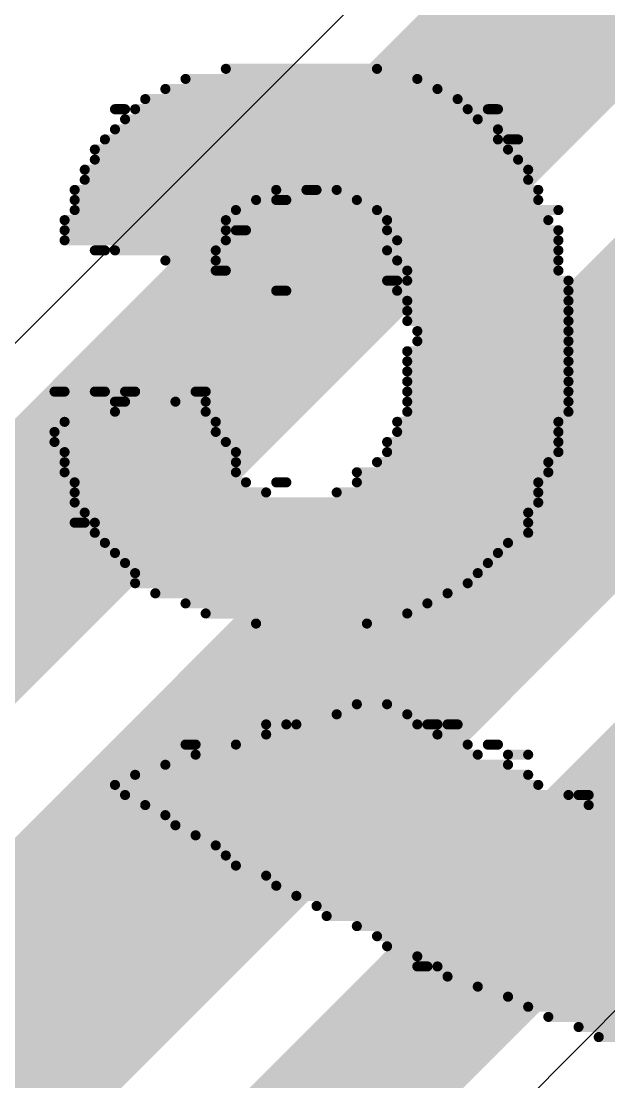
# Model space of a CAD drawing. Header units: inches. Extents: x -0.3 to 9.9, y -0.4 to 5.
# Drawn here: x 2.0437 to 2.102, y 1.2736 to 1.3787 of the extents above; entities that cross this region are included whole.
import ezdxf

# ---------------------------------------------------------------- set-up
doc = ezdxf.new("R2010")
doc.units = ezdxf.units.IN
doc.header["$MEASUREMENT"] = 0
doc.layers.add('Bottom Layer', color=5, linetype='Continuous')
doc.layers.add('Bottom Overlay', color=54, linetype='Continuous')

msp = doc.modelspace()

# ---------------------------------------------------------------- linework, layer by layer
at = {"layer": 'Bottom Layer'}
for p, q in [((2.2601, 1.56381), (1.79358, 1.09729)), ((1.81101, 0.98899), (2.29023, 1.4682))]:
    msp.add_line(p, q, dxfattribs=at)
for points in [[(1.79991, 1.082, 0.02, 0.02, 0), (2.27091, 1.553, 0.02, 0.02, 0)], [(1.802, 1.039, 0.025, 0.025, 0), (2.28095, 1.51795, 0.025, 0.025, 0)], [(1.802, 0.998, 0.015, 0.015, 0), (2.28495, 1.48095, 0.015, 0.015, 0)]]:
    msp.add_lwpolyline(points, format="xyseb", dxfattribs=at)
at = {"layer": 'Bottom Overlay'}
for points in [[(2.064, 1.374, 0.001, 0.001, 0), (2.079, 1.374, 0.001, 0.001, 0)], [(2.06, 1.373, 0.001, 0.001, 0), (2.083, 1.373, 0.001, 0.001, 0)], [(2.058, 1.372, 0.001, 0.001, 0), (2.085, 1.372, 0.001, 0.001, 0)], [(2.056, 1.371, 0.001, 0.001, 0), (2.087, 1.371, 0.001, 0.001, 0)], [(2.053, 1.37, 0.001, 0.001, 0), (2.054, 1.37, 0.001, 0.001, 0)], [(2.055, 1.37, 0.001, 0.001, 0), (2.088, 1.37, 0.001, 0.001, 0)], [(2.09, 1.37, 0.001, 0.001, 0), (2.091, 1.37, 0.001, 0.001, 0)], [(2.054, 1.369, 0.001, 0.001, 0), (2.089, 1.369, 0.001, 0.001, 0)], [(2.053, 1.368, 0.001, 0.001, 0), (2.091, 1.368, 0.001, 0.001, 0)], [(2.052, 1.367, 0.001, 0.001, 0), (2.091, 1.367, 0.001, 0.001, 0)], [(2.092, 1.367, 0.001, 0.001, 0), (2.093, 1.367, 0.001, 0.001, 0)], [(2.051, 1.366, 0.001, 0.001, 0), (2.092, 1.366, 0.001, 0.001, 0)], [(2.051, 1.365, 0.001, 0.001, 0), (2.093, 1.365, 0.001, 0.001, 0)], [(2.05, 1.364, 0.001, 0.001, 0), (2.094, 1.364, 0.001, 0.001, 0)], [(2.05, 1.363, 0.001, 0.001, 0), (2.094, 1.363, 0.001, 0.001, 0)], [(2.049, 1.362, 0.001, 0.001, 0), (2.069, 1.362, 0.001, 0.001, 0)], [(2.072, 1.362, 0.001, 0.001, 0), (2.073, 1.362, 0.001, 0.001, 0)], [(2.075, 1.362, 0.001, 0.001, 0), (2.095, 1.362, 0.001, 0.001, 0)], [(2.049, 1.361, 0.001, 0.001, 0), (2.067, 1.361, 0.001, 0.001, 0)], [(2.069, 1.361, 0.001, 0.001, 0), (2.07, 1.361, 0.001, 0.001, 0)], [(2.077, 1.361, 0.001, 0.001, 0), (2.095, 1.361, 0.001, 0.001, 0)], [(2.049, 1.36, 0.001, 0.001, 0), (2.065, 1.36, 0.001, 0.001, 0)], [(2.079, 1.36, 0.001, 0.001, 0), (2.097, 1.36, 0.001, 0.001, 0)], [(2.048, 1.359, 0.001, 0.001, 0), (2.064, 1.359, 0.001, 0.001, 0)], [(2.08, 1.359, 0.001, 0.001, 0), (2.096, 1.359, 0.001, 0.001, 0)], [(2.048, 1.358, 0.001, 0.001, 0), (2.064, 1.358, 0.001, 0.001, 0)], [(2.065, 1.358, 0.001, 0.001, 0), (2.066, 1.358, 0.001, 0.001, 0)], [(2.08, 1.358, 0.001, 0.001, 0), (2.097, 1.358, 0.001, 0.001, 0)], [(2.048, 1.357, 0.001, 0.001, 0), (2.064, 1.357, 0.001, 0.001, 0)], [(2.081, 1.357, 0.001, 0.001, 0), (2.097, 1.357, 0.001, 0.001, 0)], [(2.051, 1.356, 0.001, 0.001, 0), (2.052, 1.356, 0.001, 0.001, 0)], [(2.053, 1.356, 0.001, 0.001, 0), (2.063, 1.356, 0.001, 0.001, 0)], [(2.08, 1.356, 0.001, 0.001, 0), (2.097, 1.356, 0.001, 0.001, 0)], [(2.058, 1.355, 0.001, 0.001, 0), (2.063, 1.355, 0.001, 0.001, 0)], [(2.063, 1.354, 0.001, 0.001, 0), (2.064, 1.354, 0.001, 0.001, 0)], [(2.081, 1.355, 0.001, 0.001, 0), (2.097, 1.355, 0.001, 0.001, 0)], [(2.082, 1.354, 0.001, 0.001, 0), (2.097, 1.354, 0.001, 0.001, 0)], [(2.08, 1.353, 0.001, 0.001, 0), (2.081, 1.353, 0.001, 0.001, 0)], [(2.082, 1.353, 0.001, 0.001, 0), (2.098, 1.353, 0.001, 0.001, 0)], [(2.069, 1.352, 0.001, 0.001, 0), (2.07, 1.352, 0.001, 0.001, 0)], [(2.081, 1.352, 0.001, 0.001, 0), (2.098, 1.352, 0.001, 0.001, 0)], [(2.082, 1.351, 0.001, 0.001, 0), (2.098, 1.351, 0.001, 0.001, 0)], [(2.082, 1.35, 0.001, 0.001, 0), (2.098, 1.35, 0.001, 0.001, 0)], [(2.082, 1.349, 0.001, 0.001, 0), (2.098, 1.349, 0.001, 0.001, 0)], [(2.083, 1.348, 0.001, 0.001, 0), (2.098, 1.348, 0.001, 0.001, 0)], [(2.083, 1.347, 0.001, 0.001, 0), (2.098, 1.347, 0.001, 0.001, 0)], [(2.082, 1.346, 0.001, 0.001, 0), (2.098, 1.346, 0.001, 0.001, 0)], [(2.082, 1.345, 0.001, 0.001, 0), (2.098, 1.345, 0.001, 0.001, 0)], [(2.082, 1.344, 0.001, 0.001, 0), (2.098, 1.344, 0.001, 0.001, 0)], [(2.082, 1.343, 0.001, 0.001, 0), (2.098, 1.343, 0.001, 0.001, 0)], [(2.047, 1.342, 0.001, 0.001, 0), (2.048, 1.342, 0.001, 0.001, 0)], [(2.051, 1.342, 0.001, 0.001, 0), (2.052, 1.342, 0.001, 0.001, 0)], [(2.054, 1.342, 0.001, 0.001, 0), (2.055, 1.342, 0.001, 0.001, 0)], [(2.061, 1.342, 0.001, 0.001, 0), (2.062, 1.342, 0.001, 0.001, 0)], [(2.082, 1.342, 0.001, 0.001, 0), (2.098, 1.342, 0.001, 0.001, 0)], [(2.053, 1.341, 0.001, 0.001, 0), (2.054, 1.341, 0.001, 0.001, 0)], [(2.059, 1.341, 0.001, 0.001, 0), (2.062, 1.341, 0.001, 0.001, 0)], [(2.082, 1.341, 0.001, 0.001, 0), (2.098, 1.341, 0.001, 0.001, 0)], [(2.053, 1.34, 0.001, 0.001, 0), (2.062, 1.34, 0.001, 0.001, 0)], [(2.082, 1.34, 0.001, 0.001, 0), (2.098, 1.34, 0.001, 0.001, 0)], [(2.048, 1.339, 0.001, 0.001, 0), (2.063, 1.339, 0.001, 0.001, 0)], [(2.081, 1.339, 0.001, 0.001, 0), (2.097, 1.339, 0.001, 0.001, 0)], [(2.047, 1.338, 0.001, 0.001, 0), (2.063, 1.338, 0.001, 0.001, 0)], [(2.081, 1.338, 0.001, 0.001, 0), (2.097, 1.338, 0.001, 0.001, 0)], [(2.047, 1.337, 0.001, 0.001, 0), (2.064, 1.337, 0.001, 0.001, 0)], [(2.08, 1.337, 0.001, 0.001, 0), (2.097, 1.337, 0.001, 0.001, 0)], [(2.048, 1.336, 0.001, 0.001, 0), (2.065, 1.336, 0.001, 0.001, 0)], [(2.08, 1.336, 0.001, 0.001, 0), (2.097, 1.336, 0.001, 0.001, 0)], [(2.048, 1.335, 0.001, 0.001, 0), (2.065, 1.335, 0.001, 0.001, 0)], [(2.048, 1.334, 0.001, 0.001, 0), (2.065, 1.334, 0.001, 0.001, 0)], [(2.077, 1.334, 0.001, 0.001, 0), (2.096, 1.334, 0.001, 0.001, 0)], [(2.079, 1.335, 0.001, 0.001, 0), (2.096, 1.335, 0.001, 0.001, 0)], [(2.049, 1.333, 0.001, 0.001, 0), (2.066, 1.333, 0.001, 0.001, 0)], [(2.069, 1.333, 0.001, 0.001, 0), (2.07, 1.333, 0.001, 0.001, 0)], [(2.077, 1.333, 0.001, 0.001, 0), (2.095, 1.333, 0.001, 0.001, 0)], [(2.049, 1.332, 0.001, 0.001, 0), (2.068, 1.332, 0.001, 0.001, 0)], [(2.075, 1.332, 0.001, 0.001, 0), (2.095, 1.332, 0.001, 0.001, 0)], [(2.049, 1.331, 0.001, 0.001, 0), (2.095, 1.331, 0.001, 0.001, 0)], [(2.05, 1.33, 0.001, 0.001, 0), (2.094, 1.33, 0.001, 0.001, 0)], [(2.049, 1.329, 0.001, 0.001, 0), (2.05, 1.329, 0.001, 0.001, 0)], [(2.051, 1.329, 0.001, 0.001, 0), (2.094, 1.329, 0.001, 0.001, 0)], [(2.051, 1.328, 0.001, 0.001, 0), (2.094, 1.328, 0.001, 0.001, 0)], [(2.052, 1.327, 0.001, 0.001, 0), (2.092, 1.327, 0.001, 0.001, 0)], [(2.053, 1.326, 0.001, 0.001, 0), (2.091, 1.326, 0.001, 0.001, 0)], [(2.054, 1.325, 0.001, 0.001, 0), (2.09, 1.325, 0.001, 0.001, 0)], [(2.055, 1.324, 0.001, 0.001, 0), (2.089, 1.324, 0.001, 0.001, 0)], [(2.055, 1.323, 0.001, 0.001, 0), (2.088, 1.323, 0.001, 0.001, 0)], [(2.057, 1.322, 0.001, 0.001, 0), (2.086, 1.322, 0.001, 0.001, 0)], [(2.06, 1.321, 0.001, 0.001, 0), (2.084, 1.321, 0.001, 0.001, 0)], [(2.062, 1.32, 0.001, 0.001, 0), (2.082, 1.32, 0.001, 0.001, 0)], [(2.067, 1.319, 0.001, 0.001, 0), (2.078, 1.319, 0.001, 0.001, 0)], [(2.077, 1.311, 0.001, 0.001, 0), (2.08, 1.311, 0.001, 0.001, 0)], [(2.075, 1.31, 0.001, 0.001, 0), (2.082, 1.31, 0.001, 0.001, 0)], [(2.068, 1.309, 0.001, 0.001, 0), (2.07, 1.309, 0.001, 0.001, 0)], [(2.071, 1.309, 0.001, 0.001, 0), (2.083, 1.309, 0.001, 0.001, 0)], [(2.084, 1.309, 0.001, 0.001, 0), (2.085, 1.309, 0.001, 0.001, 0)], [(2.086, 1.309, 0.001, 0.001, 0), (2.087, 1.309, 0.001, 0.001, 0)], [(2.068, 1.308, 0.001, 0.001, 0), (2.085, 1.308, 0.001, 0.001, 0)], [(2.06, 1.307, 0.001, 0.001, 0), (2.061, 1.307, 0.001, 0.001, 0)], [(2.065, 1.307, 0.001, 0.001, 0), (2.088, 1.307, 0.001, 0.001, 0)], [(2.09, 1.307, 0.001, 0.001, 0), (2.091, 1.307, 0.001, 0.001, 0)], [(2.061, 1.306, 0.001, 0.001, 0), (2.089, 1.306, 0.001, 0.001, 0)], [(2.092, 1.306, 0.001, 0.001, 0), (2.094, 1.306, 0.001, 0.001, 0)], [(2.058, 1.305, 0.001, 0.001, 0), (2.092, 1.305, 0.001, 0.001, 0)], [(2.055, 1.304, 0.001, 0.001, 0), (2.094, 1.304, 0.001, 0.001, 0)], [(2.053, 1.303, 0.001, 0.001, 0), (2.095, 1.303, 0.001, 0.001, 0)], [(2.054, 1.302, 0.001, 0.001, 0), (2.098, 1.302, 0.001, 0.001, 0)], [(2.099, 1.302, 0.001, 0.001, 0), (2.1, 1.302, 0.001, 0.001, 0)], [(2.056, 1.301, 0.001, 0.001, 0), (2.1, 1.301, 0.001, 0.001, 0)], [(2.058, 1.3, 0.001, 0.001, 0), (2.103, 1.3, 0.001, 0.001, 0)], [(2.059, 1.299, 0.001, 0.001, 0), (2.105, 1.299, 0.001, 0.001, 0)], [(2.061, 1.298, 0.001, 0.001, 0), (2.107, 1.298, 0.001, 0.001, 0)], [(2.063, 1.297, 0.001, 0.001, 0), (2.112, 1.297, 0.001, 0.001, 0)], [(2.064, 1.296, 0.001, 0.001, 0), (2.113, 1.296, 0.001, 0.001, 0)], [(2.065, 1.295, 0.001, 0.001, 0), (2.116, 1.295, 0.001, 0.001, 0)], [(2.068, 1.294, 0.001, 0.001, 0), (2.12, 1.294, 0.001, 0.001, 0)], [(2.069, 1.293, 0.001, 0.001, 0), (2.124, 1.293, 0.001, 0.001, 0)], [(2.071, 1.292, 0.001, 0.001, 0), (2.127, 1.292, 0.001, 0.001, 0)], [(2.073, 1.291, 0.001, 0.001, 0), (2.131, 1.291, 0.001, 0.001, 0)], [(2.074, 1.29, 0.001, 0.001, 0), (2.135, 1.29, 0.001, 0.001, 0)], [(2.077, 1.289, 0.001, 0.001, 0), (2.142, 1.289, 0.001, 0.001, 0)], [(2.079, 1.288, 0.001, 0.001, 0), (2.147, 1.288, 0.001, 0.001, 0)], [(2.08, 1.287, 0.001, 0.001, 0), (2.154, 1.287, 0.001, 0.001, 0)], [(2.083, 1.286, 0.001, 0.001, 0), (2.164, 1.286, 0.001, 0.001, 0)], [(2.083, 1.285, 0.001, 0.001, 0), (2.084, 1.285, 0.001, 0.001, 0)], [(2.085, 1.285, 0.001, 0.001, 0), (2.274, 1.285, 0.001, 0.001, 0)], [(2.086, 1.284, 0.001, 0.001, 0), (2.272, 1.284, 0.001, 0.001, 0)], [(2.089, 1.283, 0.001, 0.001, 0), (2.27, 1.283, 0.001, 0.001, 0)], [(2.092, 1.282, 0.001, 0.001, 0), (2.268, 1.282, 0.001, 0.001, 0)], [(2.094, 1.281, 0.001, 0.001, 0), (2.265, 1.281, 0.001, 0.001, 0)], [(2.096, 1.28, 0.001, 0.001, 0), (2.262, 1.28, 0.001, 0.001, 0)], [(2.099, 1.279, 0.001, 0.001, 0), (2.26, 1.279, 0.001, 0.001, 0)], [(2.101, 1.278, 0.001, 0.001, 0), (2.257, 1.278, 0.001, 0.001, 0)]]:
    msp.add_lwpolyline(points, format="xyseb", dxfattribs=at)
for points in [[(2.06375, 1.374, 0.0005, 0.0005, 1), (2.06425, 1.374, 0.0005, 0.0005, 1)], [(2.07875, 1.374, 0.0005, 0.0005, 1), (2.07925, 1.374, 0.0005, 0.0005, 1)], [(2.05975, 1.373, 0.0005, 0.0005, 1), (2.06025, 1.373, 0.0005, 0.0005, 1)], [(2.08275, 1.373, 0.0005, 0.0005, 1), (2.08325, 1.373, 0.0005, 0.0005, 1)], [(2.05775, 1.372, 0.0005, 0.0005, 1), (2.05825, 1.372, 0.0005, 0.0005, 1)], [(2.08475, 1.372, 0.0005, 0.0005, 1), (2.08525, 1.372, 0.0005, 0.0005, 1)], [(2.05575, 1.371, 0.0005, 0.0005, 1), (2.05625, 1.371, 0.0005, 0.0005, 1)], [(2.08675, 1.371, 0.0005, 0.0005, 1), (2.08725, 1.371, 0.0005, 0.0005, 1)], [(2.05275, 1.37, 0.0005, 0.0005, 1), (2.05325, 1.37, 0.0005, 0.0005, 1)], [(2.05375, 1.37, 0.0005, 0.0005, 1), (2.05425, 1.37, 0.0005, 0.0005, 1)], [(2.05475, 1.37, 0.0005, 0.0005, 1), (2.05525, 1.37, 0.0005, 0.0005, 1)], [(2.08775, 1.37, 0.0005, 0.0005, 1), (2.08825, 1.37, 0.0005, 0.0005, 1)], [(2.08975, 1.37, 0.0005, 0.0005, 1), (2.09025, 1.37, 0.0005, 0.0005, 1)], [(2.09075, 1.37, 0.0005, 0.0005, 1), (2.09125, 1.37, 0.0005, 0.0005, 1)], [(2.05375, 1.369, 0.0005, 0.0005, 1), (2.05425, 1.369, 0.0005, 0.0005, 1)], [(2.08875, 1.369, 0.0005, 0.0005, 1), (2.08925, 1.369, 0.0005, 0.0005, 1)], [(2.05275, 1.368, 0.0005, 0.0005, 1), (2.05325, 1.368, 0.0005, 0.0005, 1)], [(2.09075, 1.368, 0.0005, 0.0005, 1), (2.09125, 1.368, 0.0005, 0.0005, 1)], [(2.05175, 1.367, 0.0005, 0.0005, 1), (2.05225, 1.367, 0.0005, 0.0005, 1)], [(2.09075, 1.367, 0.0005, 0.0005, 1), (2.09125, 1.367, 0.0005, 0.0005, 1)], [(2.09175, 1.367, 0.0005, 0.0005, 1), (2.09225, 1.367, 0.0005, 0.0005, 1)], [(2.09275, 1.367, 0.0005, 0.0005, 1), (2.09325, 1.367, 0.0005, 0.0005, 1)], [(2.05075, 1.366, 0.0005, 0.0005, 1), (2.05125, 1.366, 0.0005, 0.0005, 1)], [(2.09175, 1.366, 0.0005, 0.0005, 1), (2.09225, 1.366, 0.0005, 0.0005, 1)], [(2.05075, 1.365, 0.0005, 0.0005, 1), (2.05125, 1.365, 0.0005, 0.0005, 1)], [(2.09275, 1.365, 0.0005, 0.0005, 1), (2.09325, 1.365, 0.0005, 0.0005, 1)], [(2.04975, 1.364, 0.0005, 0.0005, 1), (2.05025, 1.364, 0.0005, 0.0005, 1)], [(2.09375, 1.364, 0.0005, 0.0005, 1), (2.09425, 1.364, 0.0005, 0.0005, 1)], [(2.04975, 1.363, 0.0005, 0.0005, 1), (2.05025, 1.363, 0.0005, 0.0005, 1)], [(2.09375, 1.363, 0.0005, 0.0005, 1), (2.09425, 1.363, 0.0005, 0.0005, 1)], [(2.04875, 1.362, 0.0005, 0.0005, 1), (2.04925, 1.362, 0.0005, 0.0005, 1)], [(2.06875, 1.362, 0.0005, 0.0005, 1), (2.06925, 1.362, 0.0005, 0.0005, 1)], [(2.07175, 1.362, 0.0005, 0.0005, 1), (2.07225, 1.362, 0.0005, 0.0005, 1)], [(2.07275, 1.362, 0.0005, 0.0005, 1), (2.07325, 1.362, 0.0005, 0.0005, 1)], [(2.07475, 1.362, 0.0005, 0.0005, 1), (2.07525, 1.362, 0.0005, 0.0005, 1)], [(2.09475, 1.362, 0.0005, 0.0005, 1), (2.09525, 1.362, 0.0005, 0.0005, 1)], [(2.04875, 1.361, 0.0005, 0.0005, 1), (2.04925, 1.361, 0.0005, 0.0005, 1)], [(2.06675, 1.361, 0.0005, 0.0005, 1), (2.06725, 1.361, 0.0005, 0.0005, 1)], [(2.06875, 1.361, 0.0005, 0.0005, 1), (2.06925, 1.361, 0.0005, 0.0005, 1)], [(2.06975, 1.361, 0.0005, 0.0005, 1), (2.07025, 1.361, 0.0005, 0.0005, 1)], [(2.07675, 1.361, 0.0005, 0.0005, 1), (2.07725, 1.361, 0.0005, 0.0005, 1)], [(2.09475, 1.361, 0.0005, 0.0005, 1), (2.09525, 1.361, 0.0005, 0.0005, 1)], [(2.04875, 1.36, 0.0005, 0.0005, 1), (2.04925, 1.36, 0.0005, 0.0005, 1)], [(2.06475, 1.36, 0.0005, 0.0005, 1), (2.06525, 1.36, 0.0005, 0.0005, 1)], [(2.07875, 1.36, 0.0005, 0.0005, 1), (2.07925, 1.36, 0.0005, 0.0005, 1)], [(2.09675, 1.36, 0.0005, 0.0005, 1), (2.09725, 1.36, 0.0005, 0.0005, 1)], [(2.04775, 1.359, 0.0005, 0.0005, 1), (2.04825, 1.359, 0.0005, 0.0005, 1)], [(2.06375, 1.359, 0.0005, 0.0005, 1), (2.06425, 1.359, 0.0005, 0.0005, 1)], [(2.07975, 1.359, 0.0005, 0.0005, 1), (2.08025, 1.359, 0.0005, 0.0005, 1)], [(2.09575, 1.359, 0.0005, 0.0005, 1), (2.09625, 1.359, 0.0005, 0.0005, 1)], [(2.04775, 1.358, 0.0005, 0.0005, 1), (2.04825, 1.358, 0.0005, 0.0005, 1)], [(2.06375, 1.358, 0.0005, 0.0005, 1), (2.06425, 1.358, 0.0005, 0.0005, 1)], [(2.06475, 1.358, 0.0005, 0.0005, 1), (2.06525, 1.358, 0.0005, 0.0005, 1)], [(2.06575, 1.358, 0.0005, 0.0005, 1), (2.06625, 1.358, 0.0005, 0.0005, 1)], [(2.07975, 1.358, 0.0005, 0.0005, 1), (2.08025, 1.358, 0.0005, 0.0005, 1)], [(2.09675, 1.358, 0.0005, 0.0005, 1), (2.09725, 1.358, 0.0005, 0.0005, 1)], [(2.04775, 1.357, 0.0005, 0.0005, 1), (2.04825, 1.357, 0.0005, 0.0005, 1)], [(2.06375, 1.357, 0.0005, 0.0005, 1), (2.06425, 1.357, 0.0005, 0.0005, 1)], [(2.08075, 1.357, 0.0005, 0.0005, 1), (2.08125, 1.357, 0.0005, 0.0005, 1)], [(2.09675, 1.357, 0.0005, 0.0005, 1), (2.09725, 1.357, 0.0005, 0.0005, 1)], [(2.05075, 1.356, 0.0005, 0.0005, 1), (2.05125, 1.356, 0.0005, 0.0005, 1)], [(2.05175, 1.356, 0.0005, 0.0005, 1), (2.05225, 1.356, 0.0005, 0.0005, 1)], [(2.05275, 1.356, 0.0005, 0.0005, 1), (2.05325, 1.356, 0.0005, 0.0005, 1)], [(2.06275, 1.356, 0.0005, 0.0005, 1), (2.06325, 1.356, 0.0005, 0.0005, 1)], [(2.07975, 1.356, 0.0005, 0.0005, 1), (2.08025, 1.356, 0.0005, 0.0005, 1)], [(2.09675, 1.356, 0.0005, 0.0005, 1), (2.09725, 1.356, 0.0005, 0.0005, 1)], [(2.05775, 1.355, 0.0005, 0.0005, 1), (2.05825, 1.355, 0.0005, 0.0005, 1)], [(2.06275, 1.355, 0.0005, 0.0005, 1), (2.06325, 1.355, 0.0005, 0.0005, 1)], [(2.06275, 1.354, 0.0005, 0.0005, 1), (2.06325, 1.354, 0.0005, 0.0005, 1)], [(2.06375, 1.354, 0.0005, 0.0005, 1), (2.06425, 1.354, 0.0005, 0.0005, 1)], [(2.08075, 1.355, 0.0005, 0.0005, 1), (2.08125, 1.355, 0.0005, 0.0005, 1)], [(2.08175, 1.354, 0.0005, 0.0005, 1), (2.08225, 1.354, 0.0005, 0.0005, 1)], [(2.09675, 1.355, 0.0005, 0.0005, 1), (2.09725, 1.355, 0.0005, 0.0005, 1)], [(2.09675, 1.354, 0.0005, 0.0005, 1), (2.09725, 1.354, 0.0005, 0.0005, 1)], [(2.07975, 1.353, 0.0005, 0.0005, 1), (2.08025, 1.353, 0.0005, 0.0005, 1)], [(2.08075, 1.353, 0.0005, 0.0005, 1), (2.08125, 1.353, 0.0005, 0.0005, 1)], [(2.08175, 1.353, 0.0005, 0.0005, 1), (2.08225, 1.353, 0.0005, 0.0005, 1)], [(2.09775, 1.353, 0.0005, 0.0005, 1), (2.09825, 1.353, 0.0005, 0.0005, 1)], [(2.06875, 1.352, 0.0005, 0.0005, 1), (2.06925, 1.352, 0.0005, 0.0005, 1)], [(2.06975, 1.352, 0.0005, 0.0005, 1), (2.07025, 1.352, 0.0005, 0.0005, 1)], [(2.08075, 1.352, 0.0005, 0.0005, 1), (2.08125, 1.352, 0.0005, 0.0005, 1)], [(2.09775, 1.352, 0.0005, 0.0005, 1), (2.09825, 1.352, 0.0005, 0.0005, 1)], [(2.08175, 1.351, 0.0005, 0.0005, 1), (2.08225, 1.351, 0.0005, 0.0005, 1)], [(2.09775, 1.351, 0.0005, 0.0005, 1), (2.09825, 1.351, 0.0005, 0.0005, 1)], [(2.08175, 1.35, 0.0005, 0.0005, 1), (2.08225, 1.35, 0.0005, 0.0005, 1)], [(2.09775, 1.35, 0.0005, 0.0005, 1), (2.09825, 1.35, 0.0005, 0.0005, 1)], [(2.08175, 1.349, 0.0005, 0.0005, 1), (2.08225, 1.349, 0.0005, 0.0005, 1)], [(2.09775, 1.349, 0.0005, 0.0005, 1), (2.09825, 1.349, 0.0005, 0.0005, 1)], [(2.08275, 1.348, 0.0005, 0.0005, 1), (2.08325, 1.348, 0.0005, 0.0005, 1)], [(2.09775, 1.348, 0.0005, 0.0005, 1), (2.09825, 1.348, 0.0005, 0.0005, 1)], [(2.08275, 1.347, 0.0005, 0.0005, 1), (2.08325, 1.347, 0.0005, 0.0005, 1)], [(2.09775, 1.347, 0.0005, 0.0005, 1), (2.09825, 1.347, 0.0005, 0.0005, 1)], [(2.08175, 1.346, 0.0005, 0.0005, 1), (2.08225, 1.346, 0.0005, 0.0005, 1)], [(2.09775, 1.346, 0.0005, 0.0005, 1), (2.09825, 1.346, 0.0005, 0.0005, 1)], [(2.08175, 1.345, 0.0005, 0.0005, 1), (2.08225, 1.345, 0.0005, 0.0005, 1)], [(2.09775, 1.345, 0.0005, 0.0005, 1), (2.09825, 1.345, 0.0005, 0.0005, 1)], [(2.08175, 1.344, 0.0005, 0.0005, 1), (2.08225, 1.344, 0.0005, 0.0005, 1)], [(2.09775, 1.344, 0.0005, 0.0005, 1), (2.09825, 1.344, 0.0005, 0.0005, 1)], [(2.08175, 1.343, 0.0005, 0.0005, 1), (2.08225, 1.343, 0.0005, 0.0005, 1)], [(2.09775, 1.343, 0.0005, 0.0005, 1), (2.09825, 1.343, 0.0005, 0.0005, 1)], [(2.04675, 1.342, 0.0005, 0.0005, 1), (2.04725, 1.342, 0.0005, 0.0005, 1)], [(2.04775, 1.342, 0.0005, 0.0005, 1), (2.04825, 1.342, 0.0005, 0.0005, 1)], [(2.05075, 1.342, 0.0005, 0.0005, 1), (2.05125, 1.342, 0.0005, 0.0005, 1)], [(2.05175, 1.342, 0.0005, 0.0005, 1), (2.05225, 1.342, 0.0005, 0.0005, 1)], [(2.05375, 1.342, 0.0005, 0.0005, 1), (2.05425, 1.342, 0.0005, 0.0005, 1)], [(2.05475, 1.342, 0.0005, 0.0005, 1), (2.05525, 1.342, 0.0005, 0.0005, 1)], [(2.06075, 1.342, 0.0005, 0.0005, 1), (2.06125, 1.342, 0.0005, 0.0005, 1)], [(2.06175, 1.342, 0.0005, 0.0005, 1), (2.06225, 1.342, 0.0005, 0.0005, 1)], [(2.08175, 1.342, 0.0005, 0.0005, 1), (2.08225, 1.342, 0.0005, 0.0005, 1)], [(2.09775, 1.342, 0.0005, 0.0005, 1), (2.09825, 1.342, 0.0005, 0.0005, 1)], [(2.05275, 1.341, 0.0005, 0.0005, 1), (2.05325, 1.341, 0.0005, 0.0005, 1)], [(2.05375, 1.341, 0.0005, 0.0005, 1), (2.05425, 1.341, 0.0005, 0.0005, 1)], [(2.05875, 1.341, 0.0005, 0.0005, 1), (2.05925, 1.341, 0.0005, 0.0005, 1)], [(2.06175, 1.341, 0.0005, 0.0005, 1), (2.06225, 1.341, 0.0005, 0.0005, 1)], [(2.08175, 1.341, 0.0005, 0.0005, 1), (2.08225, 1.341, 0.0005, 0.0005, 1)], [(2.09775, 1.341, 0.0005, 0.0005, 1), (2.09825, 1.341, 0.0005, 0.0005, 1)], [(2.05275, 1.34, 0.0005, 0.0005, 1), (2.05325, 1.34, 0.0005, 0.0005, 1)], [(2.06175, 1.34, 0.0005, 0.0005, 1), (2.06225, 1.34, 0.0005, 0.0005, 1)], [(2.08175, 1.34, 0.0005, 0.0005, 1), (2.08225, 1.34, 0.0005, 0.0005, 1)], [(2.09775, 1.34, 0.0005, 0.0005, 1), (2.09825, 1.34, 0.0005, 0.0005, 1)], [(2.04775, 1.339, 0.0005, 0.0005, 1), (2.04825, 1.339, 0.0005, 0.0005, 1)], [(2.06275, 1.339, 0.0005, 0.0005, 1), (2.06325, 1.339, 0.0005, 0.0005, 1)], [(2.08075, 1.339, 0.0005, 0.0005, 1), (2.08125, 1.339, 0.0005, 0.0005, 1)], [(2.09675, 1.339, 0.0005, 0.0005, 1), (2.09725, 1.339, 0.0005, 0.0005, 1)], [(2.04675, 1.338, 0.0005, 0.0005, 1), (2.04725, 1.338, 0.0005, 0.0005, 1)], [(2.06275, 1.338, 0.0005, 0.0005, 1), (2.06325, 1.338, 0.0005, 0.0005, 1)], [(2.08075, 1.338, 0.0005, 0.0005, 1), (2.08125, 1.338, 0.0005, 0.0005, 1)], [(2.09675, 1.338, 0.0005, 0.0005, 1), (2.09725, 1.338, 0.0005, 0.0005, 1)], [(2.04675, 1.337, 0.0005, 0.0005, 1), (2.04725, 1.337, 0.0005, 0.0005, 1)], [(2.06375, 1.337, 0.0005, 0.0005, 1), (2.06425, 1.337, 0.0005, 0.0005, 1)], [(2.07975, 1.337, 0.0005, 0.0005, 1), (2.08025, 1.337, 0.0005, 0.0005, 1)], [(2.09675, 1.337, 0.0005, 0.0005, 1), (2.09725, 1.337, 0.0005, 0.0005, 1)], [(2.04775, 1.336, 0.0005, 0.0005, 1), (2.04825, 1.336, 0.0005, 0.0005, 1)], [(2.06475, 1.336, 0.0005, 0.0005, 1), (2.06525, 1.336, 0.0005, 0.0005, 1)], [(2.07975, 1.336, 0.0005, 0.0005, 1), (2.08025, 1.336, 0.0005, 0.0005, 1)], [(2.09675, 1.336, 0.0005, 0.0005, 1), (2.09725, 1.336, 0.0005, 0.0005, 1)], [(2.04775, 1.335, 0.0005, 0.0005, 1), (2.04825, 1.335, 0.0005, 0.0005, 1)], [(2.04775, 1.334, 0.0005, 0.0005, 1), (2.04825, 1.334, 0.0005, 0.0005, 1)], [(2.06475, 1.335, 0.0005, 0.0005, 1), (2.06525, 1.335, 0.0005, 0.0005, 1)], [(2.06475, 1.334, 0.0005, 0.0005, 1), (2.06525, 1.334, 0.0005, 0.0005, 1)], [(2.07675, 1.334, 0.0005, 0.0005, 1), (2.07725, 1.334, 0.0005, 0.0005, 1)], [(2.07875, 1.335, 0.0005, 0.0005, 1), (2.07925, 1.335, 0.0005, 0.0005, 1)], [(2.09575, 1.335, 0.0005, 0.0005, 1), (2.09625, 1.335, 0.0005, 0.0005, 1)], [(2.09575, 1.334, 0.0005, 0.0005, 1), (2.09625, 1.334, 0.0005, 0.0005, 1)], [(2.04875, 1.333, 0.0005, 0.0005, 1), (2.04925, 1.333, 0.0005, 0.0005, 1)], [(2.06575, 1.333, 0.0005, 0.0005, 1), (2.06625, 1.333, 0.0005, 0.0005, 1)], [(2.06875, 1.333, 0.0005, 0.0005, 1), (2.06925, 1.333, 0.0005, 0.0005, 1)], [(2.06975, 1.333, 0.0005, 0.0005, 1), (2.07025, 1.333, 0.0005, 0.0005, 1)], [(2.07675, 1.333, 0.0005, 0.0005, 1), (2.07725, 1.333, 0.0005, 0.0005, 1)], [(2.09475, 1.333, 0.0005, 0.0005, 1), (2.09525, 1.333, 0.0005, 0.0005, 1)], [(2.04875, 1.332, 0.0005, 0.0005, 1), (2.04925, 1.332, 0.0005, 0.0005, 1)], [(2.06775, 1.332, 0.0005, 0.0005, 1), (2.06825, 1.332, 0.0005, 0.0005, 1)], [(2.07475, 1.332, 0.0005, 0.0005, 1), (2.07525, 1.332, 0.0005, 0.0005, 1)], [(2.09475, 1.332, 0.0005, 0.0005, 1), (2.09525, 1.332, 0.0005, 0.0005, 1)], [(2.04875, 1.331, 0.0005, 0.0005, 1), (2.04925, 1.331, 0.0005, 0.0005, 1)], [(2.09475, 1.331, 0.0005, 0.0005, 1), (2.09525, 1.331, 0.0005, 0.0005, 1)], [(2.04975, 1.33, 0.0005, 0.0005, 1), (2.05025, 1.33, 0.0005, 0.0005, 1)], [(2.09375, 1.33, 0.0005, 0.0005, 1), (2.09425, 1.33, 0.0005, 0.0005, 1)], [(2.04875, 1.329, 0.0005, 0.0005, 1), (2.04925, 1.329, 0.0005, 0.0005, 1)], [(2.04975, 1.329, 0.0005, 0.0005, 1), (2.05025, 1.329, 0.0005, 0.0005, 1)], [(2.05075, 1.329, 0.0005, 0.0005, 1), (2.05125, 1.329, 0.0005, 0.0005, 1)], [(2.09375, 1.329, 0.0005, 0.0005, 1), (2.09425, 1.329, 0.0005, 0.0005, 1)], [(2.05075, 1.328, 0.0005, 0.0005, 1), (2.05125, 1.328, 0.0005, 0.0005, 1)], [(2.09375, 1.328, 0.0005, 0.0005, 1), (2.09425, 1.328, 0.0005, 0.0005, 1)], [(2.05175, 1.327, 0.0005, 0.0005, 1), (2.05225, 1.327, 0.0005, 0.0005, 1)], [(2.09175, 1.327, 0.0005, 0.0005, 1), (2.09225, 1.327, 0.0005, 0.0005, 1)], [(2.05275, 1.326, 0.0005, 0.0005, 1), (2.05325, 1.326, 0.0005, 0.0005, 1)], [(2.09075, 1.326, 0.0005, 0.0005, 1), (2.09125, 1.326, 0.0005, 0.0005, 1)], [(2.05375, 1.325, 0.0005, 0.0005, 1), (2.05425, 1.325, 0.0005, 0.0005, 1)], [(2.08975, 1.325, 0.0005, 0.0005, 1), (2.09025, 1.325, 0.0005, 0.0005, 1)], [(2.05475, 1.324, 0.0005, 0.0005, 1), (2.05525, 1.324, 0.0005, 0.0005, 1)], [(2.08875, 1.324, 0.0005, 0.0005, 1), (2.08925, 1.324, 0.0005, 0.0005, 1)], [(2.05475, 1.323, 0.0005, 0.0005, 1), (2.05525, 1.323, 0.0005, 0.0005, 1)], [(2.08775, 1.323, 0.0005, 0.0005, 1), (2.08825, 1.323, 0.0005, 0.0005, 1)], [(2.05675, 1.322, 0.0005, 0.0005, 1), (2.05725, 1.322, 0.0005, 0.0005, 1)], [(2.08575, 1.322, 0.0005, 0.0005, 1), (2.08625, 1.322, 0.0005, 0.0005, 1)], [(2.05975, 1.321, 0.0005, 0.0005, 1), (2.06025, 1.321, 0.0005, 0.0005, 1)], [(2.08375, 1.321, 0.0005, 0.0005, 1), (2.08425, 1.321, 0.0005, 0.0005, 1)], [(2.06175, 1.32, 0.0005, 0.0005, 1), (2.06225, 1.32, 0.0005, 0.0005, 1)], [(2.08175, 1.32, 0.0005, 0.0005, 1), (2.08225, 1.32, 0.0005, 0.0005, 1)], [(2.06675, 1.319, 0.0005, 0.0005, 1), (2.06725, 1.319, 0.0005, 0.0005, 1)], [(2.07775, 1.319, 0.0005, 0.0005, 1), (2.07825, 1.319, 0.0005, 0.0005, 1)], [(2.07675, 1.311, 0.0005, 0.0005, 1), (2.07725, 1.311, 0.0005, 0.0005, 1)], [(2.07975, 1.311, 0.0005, 0.0005, 1), (2.08025, 1.311, 0.0005, 0.0005, 1)], [(2.07475, 1.31, 0.0005, 0.0005, 1), (2.07525, 1.31, 0.0005, 0.0005, 1)], [(2.08175, 1.31, 0.0005, 0.0005, 1), (2.08225, 1.31, 0.0005, 0.0005, 1)], [(2.06775, 1.309, 0.0005, 0.0005, 1), (2.06825, 1.309, 0.0005, 0.0005, 1)], [(2.06975, 1.309, 0.0005, 0.0005, 1), (2.07025, 1.309, 0.0005, 0.0005, 1)], [(2.07075, 1.309, 0.0005, 0.0005, 1), (2.07125, 1.309, 0.0005, 0.0005, 1)], [(2.08275, 1.309, 0.0005, 0.0005, 1), (2.08325, 1.309, 0.0005, 0.0005, 1)], [(2.08375, 1.309, 0.0005, 0.0005, 1), (2.08425, 1.309, 0.0005, 0.0005, 1)], [(2.08475, 1.309, 0.0005, 0.0005, 1), (2.08525, 1.309, 0.0005, 0.0005, 1)], [(2.08575, 1.309, 0.0005, 0.0005, 1), (2.08625, 1.309, 0.0005, 0.0005, 1)], [(2.08675, 1.309, 0.0005, 0.0005, 1), (2.08725, 1.309, 0.0005, 0.0005, 1)], [(2.06775, 1.308, 0.0005, 0.0005, 1), (2.06825, 1.308, 0.0005, 0.0005, 1)], [(2.08475, 1.308, 0.0005, 0.0005, 1), (2.08525, 1.308, 0.0005, 0.0005, 1)], [(2.05975, 1.307, 0.0005, 0.0005, 1), (2.06025, 1.307, 0.0005, 0.0005, 1)], [(2.06075, 1.307, 0.0005, 0.0005, 1), (2.06125, 1.307, 0.0005, 0.0005, 1)], [(2.06475, 1.307, 0.0005, 0.0005, 1), (2.06525, 1.307, 0.0005, 0.0005, 1)], [(2.08775, 1.307, 0.0005, 0.0005, 1), (2.08825, 1.307, 0.0005, 0.0005, 1)], [(2.08975, 1.307, 0.0005, 0.0005, 1), (2.09025, 1.307, 0.0005, 0.0005, 1)], [(2.09075, 1.307, 0.0005, 0.0005, 1), (2.09125, 1.307, 0.0005, 0.0005, 1)], [(2.06075, 1.306, 0.0005, 0.0005, 1), (2.06125, 1.306, 0.0005, 0.0005, 1)], [(2.08875, 1.306, 0.0005, 0.0005, 1), (2.08925, 1.306, 0.0005, 0.0005, 1)], [(2.09175, 1.306, 0.0005, 0.0005, 1), (2.09225, 1.306, 0.0005, 0.0005, 1)], [(2.09375, 1.306, 0.0005, 0.0005, 1), (2.09425, 1.306, 0.0005, 0.0005, 1)], [(2.05775, 1.305, 0.0005, 0.0005, 1), (2.05825, 1.305, 0.0005, 0.0005, 1)], [(2.09175, 1.305, 0.0005, 0.0005, 1), (2.09225, 1.305, 0.0005, 0.0005, 1)], [(2.05475, 1.304, 0.0005, 0.0005, 1), (2.05525, 1.304, 0.0005, 0.0005, 1)], [(2.09375, 1.304, 0.0005, 0.0005, 1), (2.09425, 1.304, 0.0005, 0.0005, 1)], [(2.05275, 1.303, 0.0005, 0.0005, 1), (2.05325, 1.303, 0.0005, 0.0005, 1)], [(2.09475, 1.303, 0.0005, 0.0005, 1), (2.09525, 1.303, 0.0005, 0.0005, 1)], [(2.05375, 1.302, 0.0005, 0.0005, 1), (2.05425, 1.302, 0.0005, 0.0005, 1)], [(2.09775, 1.302, 0.0005, 0.0005, 1), (2.09825, 1.302, 0.0005, 0.0005, 1)], [(2.09875, 1.302, 0.0005, 0.0005, 1), (2.09925, 1.302, 0.0005, 0.0005, 1)], [(2.09975, 1.302, 0.0005, 0.0005, 1), (2.10025, 1.302, 0.0005, 0.0005, 1)], [(2.05575, 1.301, 0.0005, 0.0005, 1), (2.05625, 1.301, 0.0005, 0.0005, 1)], [(2.09975, 1.301, 0.0005, 0.0005, 1), (2.10025, 1.301, 0.0005, 0.0005, 1)], [(2.05775, 1.3, 0.0005, 0.0005, 1), (2.05825, 1.3, 0.0005, 0.0005, 1)], [(2.05875, 1.299, 0.0005, 0.0005, 1), (2.05925, 1.299, 0.0005, 0.0005, 1)], [(2.06075, 1.298, 0.0005, 0.0005, 1), (2.06125, 1.298, 0.0005, 0.0005, 1)], [(2.06275, 1.297, 0.0005, 0.0005, 1), (2.06325, 1.297, 0.0005, 0.0005, 1)], [(2.06375, 1.296, 0.0005, 0.0005, 1), (2.06425, 1.296, 0.0005, 0.0005, 1)], [(2.06475, 1.295, 0.0005, 0.0005, 1), (2.06525, 1.295, 0.0005, 0.0005, 1)], [(2.06775, 1.294, 0.0005, 0.0005, 1), (2.06825, 1.294, 0.0005, 0.0005, 1)], [(2.06875, 1.293, 0.0005, 0.0005, 1), (2.06925, 1.293, 0.0005, 0.0005, 1)], [(2.07075, 1.292, 0.0005, 0.0005, 1), (2.07125, 1.292, 0.0005, 0.0005, 1)], [(2.07275, 1.291, 0.0005, 0.0005, 1), (2.07325, 1.291, 0.0005, 0.0005, 1)], [(2.07375, 1.29, 0.0005, 0.0005, 1), (2.07425, 1.29, 0.0005, 0.0005, 1)], [(2.07675, 1.289, 0.0005, 0.0005, 1), (2.07725, 1.289, 0.0005, 0.0005, 1)], [(2.07875, 1.288, 0.0005, 0.0005, 1), (2.07925, 1.288, 0.0005, 0.0005, 1)], [(2.07975, 1.287, 0.0005, 0.0005, 1), (2.08025, 1.287, 0.0005, 0.0005, 1)], [(2.08275, 1.286, 0.0005, 0.0005, 1), (2.08325, 1.286, 0.0005, 0.0005, 1)], [(2.08275, 1.285, 0.0005, 0.0005, 1), (2.08325, 1.285, 0.0005, 0.0005, 1)], [(2.08375, 1.285, 0.0005, 0.0005, 1), (2.08425, 1.285, 0.0005, 0.0005, 1)], [(2.08475, 1.285, 0.0005, 0.0005, 1), (2.08525, 1.285, 0.0005, 0.0005, 1)], [(2.08575, 1.284, 0.0005, 0.0005, 1), (2.08625, 1.284, 0.0005, 0.0005, 1)], [(2.08875, 1.283, 0.0005, 0.0005, 1), (2.08925, 1.283, 0.0005, 0.0005, 1)], [(2.09175, 1.282, 0.0005, 0.0005, 1), (2.09225, 1.282, 0.0005, 0.0005, 1)], [(2.09375, 1.281, 0.0005, 0.0005, 1), (2.09425, 1.281, 0.0005, 0.0005, 1)], [(2.09575, 1.28, 0.0005, 0.0005, 1), (2.09625, 1.28, 0.0005, 0.0005, 1)], [(2.09875, 1.279, 0.0005, 0.0005, 1), (2.09925, 1.279, 0.0005, 0.0005, 1)], [(2.10075, 1.278, 0.0005, 0.0005, 1), (2.10125, 1.278, 0.0005, 0.0005, 1)]]:
    msp.add_lwpolyline(points, format="xyseb", close=True, dxfattribs=at)

doc.saveas('drawing.dxf')
